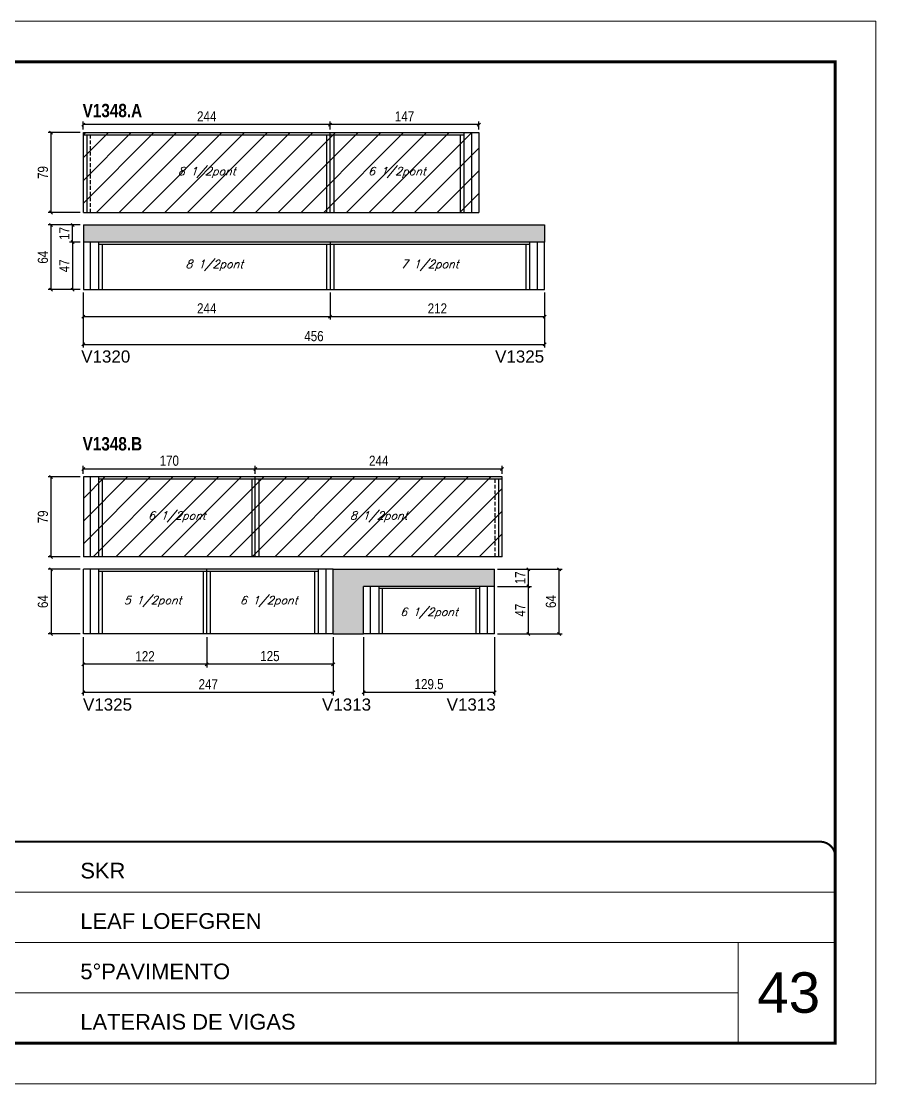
# Model space of a CAD drawing. Extents: x 3309 to 10384, y -2522 to 14608.
# Drawn here: x 7147 to 7991, y 2072 to 3122 of the extents above; entities that cross this region are included whole.
import ezdxf

# ---------------------------------------------------------------- set-up
doc = ezdxf.new("R2010")
doc.units = 0
for name, pattern in [('CONTINUO', [0]), ('DASHED', [0.75, 0.5, -0.25]), ('HIDDEN', [0.375, 0.25, -0.125])]:
    doc.linetypes.add(name, pattern=pattern)
for name, color, linetype in [('5', 5, 'Continuous'), ('COTA', 241, 'Continuous'), ('NOMENCLATURA', 7, 'Continuous'), ('Painéis', 200, 'Continuous'), ('SARR_2.2x7', 40, 'Continuous'), ('SARR_3.5x7', 81, 'Continuous'), ('texto', 7, 'Continuous')]:
    doc.layers.add(name, color=color, linetype=linetype)
for name, color, linetype, lineweight in [('CARIMBO', 255, 'Continuous', 9), ('Folhas', 255, 'Continuous', 9), ('Hachura', 251, 'Continuous', 9), ('SARRAFO DE PRESSAO', 251, 'DASHED', 9)]:
    doc.layers.add(name, color=color, linetype=linetype, lineweight=lineweight)
doc.styles.add('ARIAL', font='arial.ttf')
doc.styles.add('COTA TECNICA', font='techl___.ttf', dxfattribs={"height": 10})
doc.styles.add('Romans', font='romans.shx')
doc.styles.get("Standard").update_dxf_attribs({"font": 'arial.ttf'})
doc.styles.add('TECNICA', font='techb___.ttf', dxfattribs={"height": 10})
doc.dimstyles.new('PAINEL', dxfattribs={"dimtxt": 10, "dimasz": 3, "dimexe": 3, "dimexo": 3, "dimgap": 3, "dimtad": 1, "dimdec": 1, "dimzin": 12, "dimdsep": 46, "dimtxsty": 'COTA TECNICA', "dimblk1": 'OBLIQUE', "dimblk2": 'OBLIQUE', "dimsah": 1, "dimcen": 0.9, "dimclrd": 4, "dimclre": 4, "dimclrt": 240, "dimadec": 1, "dimazin": 3, "dimtfac": 1, "dimtdec": 1, "dimtmove": 0, "dimatfit": 3, "dimfxl": 1, "dimtolj": 1, "dimtzin": 12, "dimarcsym": 0})

# ---------------------------------------------------------------- blocks, each defined once
blk = doc.blocks.new('9999999999')
at = {"color": 30, "linetype": 'CONTINUO'}
for p, q in [((98564.6, 34379.6), (99584, 34379.6)), ((98564.6, 34329.8), (99488, 34329.8)), ((99584, 34329.8), (99488, 34329.8)), ((99488, 34329.8), (99488, 34230.2)), ((98564.6, 34280), (99488, 34280))]:
    blk.add_line(p, q, dxfattribs=at)
at = {"color": 30, "linetype": 'CONTINUO', "const_width": 2}
blk.add_lwpolyline([(99584, 34230.2), (99584, 34414.4, 0.414214), (99569, 34429.4), (98229, 34429.4, 0.414214), (98214, 34414.4), (98214, 34245.2, 0.414214), (98229, 34230.2), (99584, 34230.2)], format="xyb", dxfattribs=at)
at = {"layer": 'Folhas'}
blk.add_lwpolyline([(98139, 34190.2), (99624, 34190.2), (99624, 35240.2), (98139, 35240.2)], close=True, dxfattribs=at)
at = {"layer": 'Folhas', "color": 30, "const_width": 3}
blk.add_lwpolyline([(98214, 34230.2), (99584, 34230.2), (99584, 35200.2), (98214, 35200.2)], close=True, dxfattribs=at)
at = {"color": 7, "linetype": 'Continuous', "ltscale": 5, "style": 'ARIAL'}
for s, height, p in [('SKR', 15.48, (98837.7, 34393.1)), ('LEAF LOEFGREN', 15.483, (98837.7, 34343.3)), ('5°PAVIMENTO', 15.483, (98837.7, 34293.5)), ('LATERAIS DE VIGAS', 15.483, (98837.7, 34243.7))]:
    blk.add_text(s, height=height, dxfattribs=at).set_placement(p)
blk = doc.blocks.new('_Oblique')
at = {"color": 0, "linetype": 'ByBlock', "lineweight": -2}
blk.add_line((-0.5, -0.5), (0.5, 0.5), dxfattribs=at)
blk = doc.blocks.new('*D1371')
at = {"layer": 'COTA', "color": 4, "lineweight": -2, "transparency": 16777216}
for p, q in [((7208, 2853.9), (7208, 2799.8)), ((7664, 2853.9), (7664, 2799.8)), ((7208, 2802.8), (7664, 2802.8))]:
    blk.add_line(p, q, dxfattribs=at)
at = {"layer": 'Defpoints', "color": 0, "transparency": 16777216}
for p in [(7208, 2856.9), (7664, 2856.9), (7664, 2802.8)]:
    blk.add_point(p, dxfattribs=at)
at = {"layer": 'COTA', "color": 4, "lineweight": -2, "transparency": 16777216, "xscale": 3, "yscale": 3, "zscale": 3, "rotation": 180}
blk.add_blockref('_Oblique', (7208, 2802.8), dxfattribs=at)
at = {"layer": 'COTA', "color": 4, "lineweight": -2, "transparency": 16777216, "xscale": 3, "yscale": 3, "zscale": 3}
blk.add_blockref('_Oblique', (7664, 2802.8), dxfattribs=at)
at = {"layer": 'COTA', "color": 240, "transparency": 16777216, "insert": (7436, 2810.9), "char_height": 10, "attachment_point": 5, "style": 'COTA TECNICA'}
blk.add_mtext('\\A1;456', dxfattribs=at)
blk = doc.blocks.new('*D1372')
at = {"layer": 'COTA', "color": 4, "lineweight": -2, "transparency": 16777216}
for p, q in [((7208, 2853.9), (7208, 2827.3)), ((7452, 2853.9), (7452, 2827.3)), ((7208, 2830.3), (7452, 2830.3))]:
    blk.add_line(p, q, dxfattribs=at)
at = {"layer": 'Defpoints', "color": 0, "transparency": 16777216}
for p in [(7208, 2856.9), (7452, 2856.9), (7452, 2830.3)]:
    blk.add_point(p, dxfattribs=at)
at = {"layer": 'COTA', "color": 4, "lineweight": -2, "transparency": 16777216, "xscale": 3, "yscale": 3, "zscale": 3, "rotation": 180}
blk.add_blockref('_Oblique', (7208, 2830.3), dxfattribs=at)
at = {"layer": 'COTA', "color": 4, "lineweight": -2, "transparency": 16777216, "xscale": 3, "yscale": 3, "zscale": 3}
blk.add_blockref('_Oblique', (7452, 2830.3), dxfattribs=at)
at = {"layer": 'COTA', "color": 240, "transparency": 16777216, "insert": (7330, 2838.4), "char_height": 10, "attachment_point": 5, "style": 'COTA TECNICA'}
blk.add_mtext('\\A1;244', dxfattribs=at)
blk = doc.blocks.new('*D1373')
at = {"layer": 'COTA', "color": 4, "lineweight": -2, "transparency": 16777216}
for p, q in [((7452, 2853.9), (7452, 2827.3)), ((7664, 2853.9), (7664, 2827.3)), ((7452, 2830.3), (7664, 2830.3))]:
    blk.add_line(p, q, dxfattribs=at)
at = {"layer": 'Defpoints', "color": 0, "transparency": 16777216}
for p in [(7452, 2856.9), (7664, 2856.9), (7664, 2830.3)]:
    blk.add_point(p, dxfattribs=at)
at = {"layer": 'COTA', "color": 4, "lineweight": -2, "transparency": 16777216, "xscale": 3, "yscale": 3, "zscale": 3, "rotation": 180}
blk.add_blockref('_Oblique', (7452, 2830.3), dxfattribs=at)
at = {"layer": 'COTA', "color": 4, "lineweight": -2, "transparency": 16777216, "xscale": 3, "yscale": 3, "zscale": 3}
blk.add_blockref('_Oblique', (7664, 2830.3), dxfattribs=at)
at = {"layer": 'COTA', "color": 240, "transparency": 16777216, "insert": (7558, 2838.3), "char_height": 10, "attachment_point": 5, "style": 'COTA TECNICA'}
blk.add_mtext('\\A1;212', dxfattribs=at)
blk = doc.blocks.new('*D1374')
at = {"layer": 'COTA', "color": 4, "lineweight": -2, "transparency": 16777216}
for p, q in [((7205, 2920.9), (7194.4, 2920.9)), ((7197.4, 2903.9), (7197.4, 2920.9)), ((7205, 2903.9), (7194.4, 2903.9))]:
    blk.add_line(p, q, dxfattribs=at)
at = {"layer": 'Defpoints', "color": 0, "transparency": 16777216}
for p in [(7197.4, 2920.9), (7208, 2920.9), (7208, 2903.9)]:
    blk.add_point(p, dxfattribs=at)
at = {"layer": 'COTA', "color": 4, "lineweight": -2, "transparency": 16777216, "xscale": 3, "yscale": 3, "zscale": 3}
for p, rotation in [((7197.4, 2920.9), 90), ((7197.4, 2903.9), 270)]:
    blk.add_blockref('_Oblique', p, dxfattribs=dict(at, rotation=rotation))
at = {"layer": 'COTA', "color": 240, "transparency": 16777216, "insert": (7189.3, 2912.4), "char_height": 10, "attachment_point": 5, "rotation": 90, "style": 'COTA TECNICA'}
blk.add_mtext('\\A1;17', dxfattribs=at)
blk = doc.blocks.new('*D1375')
at = {"layer": 'COTA', "color": 4, "lineweight": -2, "transparency": 16777216}
for p, q in [((7205, 2903.9), (7194.4, 2903.9)), ((7197.4, 2903.9), (7197.4, 2856.9)), ((7205, 2856.9), (7194.4, 2856.9))]:
    blk.add_line(p, q, dxfattribs=at)
at = {"layer": 'Defpoints', "color": 0, "transparency": 16777216}
for p in [(7208, 2903.9), (7197.4, 2856.9), (7208, 2856.9)]:
    blk.add_point(p, dxfattribs=at)
at = {"layer": 'COTA', "color": 4, "lineweight": -2, "transparency": 16777216, "xscale": 3, "yscale": 3, "zscale": 3}
for p, rotation in [((7197.4, 2903.9), 90), ((7197.4, 2856.9), 270)]:
    blk.add_blockref('_Oblique', p, dxfattribs=dict(at, rotation=rotation))
at = {"layer": 'COTA', "color": 240, "transparency": 16777216, "insert": (7189.3, 2880.4), "char_height": 10, "attachment_point": 5, "rotation": 90, "style": 'COTA TECNICA'}
blk.add_mtext('\\A1;47', dxfattribs=at)
blk = doc.blocks.new('*D1376')
at = {"layer": 'COTA', "color": 4, "lineweight": -2, "transparency": 16777216}
for p, q in [((7205, 2920.9), (7173.2, 2920.9)), ((7176.2, 2856.9), (7176.2, 2920.9)), ((7205, 2856.9), (7173.2, 2856.9))]:
    blk.add_line(p, q, dxfattribs=at)
at = {"layer": 'Defpoints', "color": 0, "transparency": 16777216}
for p in [(7176.2, 2920.9), (7208, 2920.9), (7208, 2856.9)]:
    blk.add_point(p, dxfattribs=at)
at = {"layer": 'COTA', "color": 4, "lineweight": -2, "transparency": 16777216, "xscale": 3, "yscale": 3, "zscale": 3}
for p, rotation in [((7176.2, 2920.9), 90), ((7176.2, 2856.9), 270)]:
    blk.add_blockref('_Oblique', p, dxfattribs=dict(at, rotation=rotation))
at = {"layer": 'COTA', "color": 240, "transparency": 16777216, "insert": (7168.1, 2888.9), "char_height": 10, "attachment_point": 5, "rotation": 90, "style": 'COTA TECNICA'}
blk.add_mtext('\\A1;64', dxfattribs=at)
blk = doc.blocks.new('*D1377')
at = {"layer": 'COTA', "color": 4, "lineweight": -2, "transparency": 16777216}
for p, q in [((7452, 3015.1), (7452, 3023)), ((7599, 3020), (7452, 3020)), ((7599, 3015.1), (7599, 3023))]:
    blk.add_line(p, q, dxfattribs=at)
at = {"layer": 'Defpoints', "color": 0, "transparency": 16777216}
for p in [(7452, 3020), (7452, 3012.1, 0), (7599, 3012.1, 0)]:
    blk.add_point(p, dxfattribs=at)
at = {"layer": 'COTA', "color": 4, "lineweight": -2, "transparency": 16777216, "xscale": 3, "yscale": 3, "zscale": 3, "rotation": 180}
blk.add_blockref('_Oblique', (7452, 3020), dxfattribs=at)
at = {"layer": 'COTA', "color": 4, "lineweight": -2, "transparency": 16777216, "xscale": 3, "yscale": 3, "zscale": 3}
blk.add_blockref('_Oblique', (7599, 3020), dxfattribs=at)
at = {"layer": 'COTA', "color": 240, "transparency": 16777216, "insert": (7525.5, 3028.1), "char_height": 10, "attachment_point": 5, "style": 'COTA TECNICA'}
blk.add_mtext('\\A1;147', dxfattribs=at)
blk = doc.blocks.new('*D1378')
at = {"layer": 'COTA', "color": 4, "lineweight": -2, "transparency": 16777216}
for p, q in [((7208, 3015.1), (7208, 3023)), ((7452, 3020), (7208, 3020)), ((7452, 3015.1), (7452, 3023))]:
    blk.add_line(p, q, dxfattribs=at)
at = {"layer": 'Defpoints', "color": 0, "transparency": 16777216}
for p in [(7208, 3020), (7208, 3012.1, 0), (7452, 3012.1, 0)]:
    blk.add_point(p, dxfattribs=at)
at = {"layer": 'COTA', "color": 4, "lineweight": -2, "transparency": 16777216, "xscale": 3, "yscale": 3, "zscale": 3, "rotation": 180}
blk.add_blockref('_Oblique', (7208, 3020), dxfattribs=at)
at = {"layer": 'COTA', "color": 4, "lineweight": -2, "transparency": 16777216, "xscale": 3, "yscale": 3, "zscale": 3}
blk.add_blockref('_Oblique', (7452, 3020), dxfattribs=at)
at = {"layer": 'COTA', "color": 240, "transparency": 16777216, "insert": (7330, 3028.1), "char_height": 10, "attachment_point": 5, "style": 'COTA TECNICA'}
blk.add_mtext('\\A1;244', dxfattribs=at)
blk = doc.blocks.new('*D1379')
at = {"layer": 'COTA', "color": 4, "lineweight": -2, "transparency": 16777216}
for p, q in [((7205, 3012.1), (7173.2, 3012.1)), ((7176.2, 2933.1), (7176.2, 3012.1)), ((7205, 2933.1), (7173.2, 2933.1))]:
    blk.add_line(p, q, dxfattribs=at)
at = {"layer": 'Defpoints', "color": 0, "transparency": 16777216}
for p in [(7176.2, 3012.1), (7208, 3012.1, 0), (7208, 2933.1, 0)]:
    blk.add_point(p, dxfattribs=at)
at = {"layer": 'COTA', "color": 4, "lineweight": -2, "transparency": 16777216, "xscale": 3, "yscale": 3, "zscale": 3}
for p, rotation in [((7176.2, 3012.1), 90), ((7176.2, 2933.1), 270)]:
    blk.add_blockref('_Oblique', p, dxfattribs=dict(at, rotation=rotation))
at = {"layer": 'COTA', "color": 240, "transparency": 16777216, "insert": (7168.1, 2972.6), "char_height": 10, "attachment_point": 5, "rotation": 90, "style": 'COTA TECNICA'}
blk.add_mtext('\\A1;79', dxfattribs=at)
blk = doc.blocks.new('*D1380')
at = {"layer": 'COTA', "color": 4, "linetype": 'ByBlock', "lineweight": -2, "transparency": 16777216}
for p, q in [((7330, 2513.6), (7330, 2483.6)), ((7455, 2513.6), (7455, 2483.6)), ((7455, 2486.6), (7330, 2486.6))]:
    blk.add_line(p, q, dxfattribs=at)
at = {"layer": 'Defpoints', "color": 0, "linetype": 'ByBlock', "transparency": 16777216}
for p in [(7330, 2516.6), (7455, 2516.6), (7330, 2486.6)]:
    blk.add_point(p, dxfattribs=at)
at = {"layer": 'COTA', "color": 4, "linetype": 'ByBlock', "lineweight": -2, "transparency": 16777216, "xscale": 3, "yscale": 3, "zscale": 3, "rotation": 180}
blk.add_blockref('_Oblique', (7330, 2486.6), dxfattribs=at)
at = {"layer": 'COTA', "color": 4, "linetype": 'ByBlock', "lineweight": -2, "transparency": 16777216, "xscale": 3, "yscale": 3, "zscale": 3}
blk.add_blockref('_Oblique', (7455, 2486.6), dxfattribs=at)
at = {"layer": 'COTA', "color": 240, "linetype": 'ByBlock', "transparency": 16777216, "insert": (7392.5, 2494.7), "char_height": 10, "attachment_point": 5, "style": 'COTA TECNICA'}
blk.add_mtext('\\A1;125', dxfattribs=at)
blk = doc.blocks.new('*D1381')
at = {"layer": 'COTA', "color": 4, "linetype": 'ByBlock', "lineweight": -2, "transparency": 16777216}
for p, q in [((7208, 2513.6), (7208, 2483.6)), ((7330, 2513.6), (7330, 2483.6)), ((7330, 2486.6), (7208, 2486.6))]:
    blk.add_line(p, q, dxfattribs=at)
at = {"layer": 'Defpoints', "color": 0, "linetype": 'ByBlock', "transparency": 16777216}
for p in [(7208, 2516.6), (7330, 2516.6), (7208, 2486.6)]:
    blk.add_point(p, dxfattribs=at)
at = {"layer": 'COTA', "color": 4, "linetype": 'ByBlock', "lineweight": -2, "transparency": 16777216, "xscale": 3, "yscale": 3, "zscale": 3, "rotation": 180}
blk.add_blockref('_Oblique', (7208, 2486.6), dxfattribs=at)
at = {"layer": 'COTA', "color": 4, "linetype": 'ByBlock', "lineweight": -2, "transparency": 16777216, "xscale": 3, "yscale": 3, "zscale": 3}
blk.add_blockref('_Oblique', (7330, 2486.6), dxfattribs=at)
at = {"layer": 'COTA', "color": 240, "linetype": 'ByBlock', "transparency": 16777216, "insert": (7269, 2494.6), "char_height": 10, "attachment_point": 5, "style": 'COTA TECNICA'}
blk.add_mtext('\\A1;122', dxfattribs=at)
blk = doc.blocks.new('*D1382')
at = {"layer": 'COTA', "color": 4, "linetype": 'ByBlock', "lineweight": -2, "transparency": 16777216}
for p, q in [((7208, 2513.6), (7208, 2455.9)), ((7455, 2513.6), (7455, 2455.9)), ((7455, 2458.9), (7208, 2458.9))]:
    blk.add_line(p, q, dxfattribs=at)
at = {"layer": 'Defpoints', "color": 0, "linetype": 'ByBlock', "transparency": 16777216}
for p in [(7208, 2516.6), (7455, 2516.6), (7208, 2458.9)]:
    blk.add_point(p, dxfattribs=at)
at = {"layer": 'COTA', "color": 4, "linetype": 'ByBlock', "lineweight": -2, "transparency": 16777216, "xscale": 3, "yscale": 3, "zscale": 3, "rotation": 180}
blk.add_blockref('_Oblique', (7208, 2458.9), dxfattribs=at)
at = {"layer": 'COTA', "color": 4, "linetype": 'ByBlock', "lineweight": -2, "transparency": 16777216, "xscale": 3, "yscale": 3, "zscale": 3}
blk.add_blockref('_Oblique', (7455, 2458.9), dxfattribs=at)
at = {"layer": 'COTA', "color": 240, "linetype": 'ByBlock', "transparency": 16777216, "insert": (7331.5, 2466.9), "char_height": 10, "attachment_point": 5, "style": 'COTA TECNICA'}
blk.add_mtext('\\A1;247', dxfattribs=at)
blk = doc.blocks.new('*D1387')
at = {"layer": 'COTA', "color": 4, "linetype": 'ByBlock', "lineweight": -2, "transparency": 16777216}
for p, q in [((7485, 2513.6), (7485, 2455.9)), ((7614.5, 2513.6), (7614.5, 2455.9)), ((7614.5, 2458.9), (7485, 2458.9))]:
    blk.add_line(p, q, dxfattribs=at)
at = {"layer": 'Defpoints', "color": 0, "linetype": 'ByBlock', "transparency": 16777216}
for p in [(7485, 2516.6), (7614.5, 2516.6), (7485, 2458.9)]:
    blk.add_point(p, dxfattribs=at)
at = {"layer": 'COTA', "color": 4, "linetype": 'ByBlock', "lineweight": -2, "transparency": 16777216, "xscale": 3, "yscale": 3, "zscale": 3, "rotation": 180}
blk.add_blockref('_Oblique', (7485, 2458.9), dxfattribs=at)
at = {"layer": 'COTA', "color": 4, "linetype": 'ByBlock', "lineweight": -2, "transparency": 16777216, "xscale": 3, "yscale": 3, "zscale": 3}
blk.add_blockref('_Oblique', (7614.5, 2458.9), dxfattribs=at)
at = {"layer": 'COTA', "color": 240, "linetype": 'ByBlock', "transparency": 16777216, "insert": (7549.8, 2467), "char_height": 10, "attachment_point": 5, "style": 'COTA TECNICA'}
blk.add_mtext('\\A1;129.5', dxfattribs=at)
blk = doc.blocks.new('*D1384')
at = {"layer": 'COTA', "color": 4, "lineweight": -2, "transparency": 16777216}
for p, q in [((7617.5, 2563.6), (7651, 2563.6)), ((7648, 2516.6), (7648, 2563.6)), ((7617.5, 2516.6), (7651, 2516.6))]:
    blk.add_line(p, q, dxfattribs=at)
at = {"layer": 'Defpoints', "color": 0, "transparency": 16777216}
for p in [(7614.5, 2563.6), (7648, 2563.6), (7614.5, 2516.6)]:
    blk.add_point(p, dxfattribs=at)
at = {"layer": 'COTA', "color": 4, "lineweight": -2, "transparency": 16777216, "xscale": 3, "yscale": 3, "zscale": 3}
for p, rotation in [((7648, 2563.6), 90), ((7648, 2516.6), 270)]:
    blk.add_blockref('_Oblique', p, dxfattribs=dict(at, rotation=rotation))
at = {"layer": 'COTA', "color": 240, "transparency": 16777216, "insert": (7639.9, 2540.1), "char_height": 10, "attachment_point": 5, "rotation": 90, "style": 'COTA TECNICA'}
blk.add_mtext('\\A1;47', dxfattribs=at)
blk = doc.blocks.new('*D1385')
at = {"layer": 'COTA', "color": 4, "lineweight": -2, "transparency": 16777216}
for p, q in [((7617.5, 2580.6), (7651, 2580.6)), ((7648, 2563.6), (7648, 2580.6)), ((7617.5, 2563.6), (7651, 2563.6))]:
    blk.add_line(p, q, dxfattribs=at)
at = {"layer": 'Defpoints', "color": 0, "transparency": 16777216}
for p in [(7614.5, 2580.6), (7648, 2580.6), (7614.5, 2563.6)]:
    blk.add_point(p, dxfattribs=at)
at = {"layer": 'COTA', "color": 4, "lineweight": -2, "transparency": 16777216, "xscale": 3, "yscale": 3, "zscale": 3}
for p, rotation in [((7648, 2580.6), 90), ((7648, 2563.6), 270)]:
    blk.add_blockref('_Oblique', p, dxfattribs=dict(at, rotation=rotation))
at = {"layer": 'COTA', "color": 240, "transparency": 16777216, "insert": (7639.9, 2572.1), "char_height": 10, "attachment_point": 5, "rotation": 90, "style": 'COTA TECNICA'}
blk.add_mtext('\\A1;17', dxfattribs=at)
blk = doc.blocks.new('*D1386')
at = {"layer": 'COTA', "color": 4, "lineweight": -2, "transparency": 16777216}
for p, q in [((7617.5, 2580.6), (7681.4, 2580.6)), ((7678.4, 2516.6), (7678.4, 2580.6)), ((7617.5, 2516.6), (7681.4, 2516.6))]:
    blk.add_line(p, q, dxfattribs=at)
at = {"layer": 'Defpoints', "color": 0, "transparency": 16777216}
for p in [(7614.5, 2580.6), (7678.4, 2580.6), (7614.5, 2516.6)]:
    blk.add_point(p, dxfattribs=at)
at = {"layer": 'COTA', "color": 4, "lineweight": -2, "transparency": 16777216, "xscale": 3, "yscale": 3, "zscale": 3}
for p, rotation in [((7678.4, 2580.6), 90), ((7678.4, 2516.6), 270)]:
    blk.add_blockref('_Oblique', p, dxfattribs=dict(at, rotation=rotation))
at = {"layer": 'COTA', "color": 240, "transparency": 16777216, "insert": (7670.3, 2548.6), "char_height": 10, "attachment_point": 5, "rotation": 90, "style": 'COTA TECNICA'}
blk.add_mtext('\\A1;64', dxfattribs=at)
blk = doc.blocks.new('*D1383')
at = {"layer": 'COTA', "color": 4, "lineweight": -2, "transparency": 16777216}
for p, q in [((7205, 2580.6), (7173.2, 2580.6)), ((7176.2, 2580.6), (7176.2, 2516.6)), ((7205, 2516.6), (7173.2, 2516.6))]:
    blk.add_line(p, q, dxfattribs=at)
at = {"layer": 'Defpoints', "color": 0, "transparency": 16777216}
for p in [(7208, 2580.6), (7176.2, 2516.6), (7208, 2516.6)]:
    blk.add_point(p, dxfattribs=at)
at = {"layer": 'COTA', "color": 4, "lineweight": -2, "transparency": 16777216, "xscale": 3, "yscale": 3, "zscale": 3}
for p, rotation in [((7176.2, 2580.6), 90), ((7176.2, 2516.6), 270)]:
    blk.add_blockref('_Oblique', p, dxfattribs=dict(at, rotation=rotation))
at = {"layer": 'COTA', "color": 240, "transparency": 16777216, "insert": (7168.1, 2548.6), "char_height": 10, "attachment_point": 5, "rotation": 90, "style": 'COTA TECNICA'}
blk.add_mtext('\\A1;64', dxfattribs=at)
blk = doc.blocks.new('*D1388')
at = {"layer": 'COTA', "color": 4, "lineweight": -2, "transparency": 16777216}
for p, q in [((7208, 2674.8), (7208, 2682.7)), ((7208, 2679.7), (7378, 2679.7)), ((7378, 2674.8), (7378, 2682.7))]:
    blk.add_line(p, q, dxfattribs=at)
at = {"layer": 'Defpoints', "color": 0, "transparency": 16777216}
for p in [(7378, 2679.7), (7208, 2671.8, 0), (7378, 2671.8, 0)]:
    blk.add_point(p, dxfattribs=at)
at = {"layer": 'COTA', "color": 4, "lineweight": -2, "transparency": 16777216, "xscale": 3, "yscale": 3, "zscale": 3, "rotation": 180}
blk.add_blockref('_Oblique', (7208, 2679.7), dxfattribs=at)
at = {"layer": 'COTA', "color": 4, "lineweight": -2, "transparency": 16777216, "xscale": 3, "yscale": 3, "zscale": 3}
blk.add_blockref('_Oblique', (7378, 2679.7), dxfattribs=at)
at = {"layer": 'COTA', "color": 240, "transparency": 16777216, "insert": (7293, 2687.8), "char_height": 10, "attachment_point": 5, "style": 'COTA TECNICA'}
blk.add_mtext('\\A1;170', dxfattribs=at)
blk = doc.blocks.new('*D1389')
at = {"layer": 'COTA', "color": 4, "lineweight": -2, "transparency": 16777216}
for p, q in [((7378, 2674.8), (7378, 2682.7)), ((7378, 2679.7), (7622, 2679.7)), ((7622, 2674.8), (7622, 2682.7))]:
    blk.add_line(p, q, dxfattribs=at)
at = {"layer": 'Defpoints', "color": 0, "transparency": 16777216}
for p in [(7622, 2679.7), (7378, 2671.8, 0), (7622, 2671.8, 0)]:
    blk.add_point(p, dxfattribs=at)
at = {"layer": 'COTA', "color": 4, "lineweight": -2, "transparency": 16777216, "xscale": 3, "yscale": 3, "zscale": 3, "rotation": 180}
blk.add_blockref('_Oblique', (7378, 2679.7), dxfattribs=at)
at = {"layer": 'COTA', "color": 4, "lineweight": -2, "transparency": 16777216, "xscale": 3, "yscale": 3, "zscale": 3}
blk.add_blockref('_Oblique', (7622, 2679.7), dxfattribs=at)
at = {"layer": 'COTA', "color": 240, "transparency": 16777216, "insert": (7500, 2687.8), "char_height": 10, "attachment_point": 5, "style": 'COTA TECNICA'}
blk.add_mtext('\\A1;244', dxfattribs=at)
blk = doc.blocks.new('*D1390')
at = {"layer": 'COTA', "color": 4, "lineweight": -2, "transparency": 16777216}
for p, q in [((7205, 2671.8), (7173.2, 2671.8)), ((7176.2, 2592.8), (7176.2, 2671.8)), ((7205, 2592.8), (7173.2, 2592.8))]:
    blk.add_line(p, q, dxfattribs=at)
at = {"layer": 'Defpoints', "color": 0, "transparency": 16777216}
for p in [(7176.2, 2671.8), (7208, 2671.8), (7208, 2592.8)]:
    blk.add_point(p, dxfattribs=at)
at = {"layer": 'COTA', "color": 4, "lineweight": -2, "transparency": 16777216, "xscale": 3, "yscale": 3, "zscale": 3}
for p, rotation in [((7176.2, 2671.8), 90), ((7176.2, 2592.8), 270)]:
    blk.add_blockref('_Oblique', p, dxfattribs=dict(at, rotation=rotation))
at = {"layer": 'COTA', "color": 240, "transparency": 16777216, "insert": (7168.1, 2632.3), "char_height": 10, "attachment_point": 5, "rotation": 90, "style": 'COTA TECNICA'}
blk.add_mtext('\\A1;79', dxfattribs=at)

msp = doc.modelspace()

# ---------------------------------------------------------------- hatches: boundary and pattern name
at = {"layer": 'COTA'}
h = msp.add_hatch(dxfattribs=at)
h.set_pattern_fill('AR-CONC', color=256, scale=0.03)
h.set_pattern_definition([(50, (3388.919, -2230.4367), (5.46554, -0.4781726), [0.5715, -6.2865]), (355, (3388.919, -2230.4367), (-1.0573026, 5.7317054), [0.4572, -5.0292175]), (100.451445, (3389.3745, -2230.4765), (4.4082374, 5.2535326), [0.4857003, -5.3427073]), (46.1842, (3388.919, -2228.913), (8.132371, -1.26127), [0.85725, -9.42975]), (96.63556, (3389.597, -2229.018), (7.122124, 7.422784), [0.728551, -8.014068]), (351.18415, (3388.919, -2228.913), (7.122124, 7.422784), [0.685799, -7.543792]), (21, (3389.681, -2229.2937), (4.5484317, -3.067956), [0.5715, -6.2865]), (326, (3389.681, -2229.2937), (1.854061, 5.525639), [0.4572, -5.0292]), (71.451445, (3390.06, -2229.5493), (6.4024926, 2.457683), [0.4857003, -5.342698]), (37.5, (3388.919, -2230.4367), (0.0926581, 2.53665117), [0, -4.96824, 0, -5.1054, 0, -5.04825]), (7.5, (3388.919, -2230.4367), (2.0045899, 3.0054172), [0, -2.91084, 0, -4.85394, 0, -1.92405]), (327.5, (3387.2197, -2230.4367), (4.06771786, -0.1718623), [0, -1.905, 0, -5.9436, 0, -7.8867]), (317.5, (3386.4577, -2230.4367), (4.4438754, 0.7627947), [0, -2.4765, 0, -3.94716, 0, -5.6007])])
h.paths.add_polyline_path([(7208.04, 2920.87), (7208.04, 2903.87), (7664.04, 2903.87), (7664.04, 2920.87)])
h = msp.add_hatch(dxfattribs=at)
h.set_pattern_fill('AR-CONC', color=256, scale=0.03)
h.set_pattern_definition([(50, (1599.5, -90.364), (5.46554, -0.4781726), [0.5715, -6.2865]), (355, (1599.5, -90.364), (-1.0573026, 5.7317054), [0.4572, -5.0292175]), (100.451445, (1599.9555, -90.404), (4.4082374, 5.2535326), [0.4857003, -5.3427073]), (46.1842, (1599.5, -88.84), (8.132371, -1.26127), [0.85725, -9.42975]), (96.63556, (1600.178, -88.945), (7.122124, 7.422784), [0.728551, -8.014068]), (351.18415, (1599.5, -88.84), (7.122124, 7.422784), [0.685799, -7.543792]), (21, (1600.262, -89.221), (4.5484317, -3.067956), [0.5715, -6.2865]), (326, (1600.262, -89.221), (1.854061, 5.525639), [0.4572, -5.0292]), (71.451445, (1600.641, -89.4767), (6.4024926, 2.457683), [0.4857003, -5.342698]), (37.5, (1599.5, -90.364), (0.0926581, 2.53665117), [0, -4.96824, 0, -5.1054, 0, -5.04825]), (7.5, (1599.5, -90.364), (2.0045899, 3.0054172), [0, -2.91084, 0, -4.85394, 0, -1.92405]), (327.5, (1597.8007, -90.364), (4.06771786, -0.1718623), [0, -1.905, 0, -5.9436, 0, -7.8867]), (317.5, (1597.0387, -90.364), (4.4438754, 0.7627947), [0, -2.4765, 0, -3.94716, 0, -5.6007])])
h.paths.add_polyline_path([(7455.04, 2516.59), (7485.04, 2516.59), (7485.04, 2563.59), (7614.54, 2563.59), (7614.54, 2580.59), (7455.04, 2580.59)])
at = {"layer": 'Hachura', "linetype": 'ByBlock'}
h = msp.add_hatch(dxfattribs=at)
h.set_pattern_fill('ANSI31', color=256, scale=5)
h.paths.add_polyline_path([(7452.04, 3012.07), (7208.04, 3012.07), (7208.04, 2933.07), (7452.04, 2933.07)])
h.paths.add_polyline_path([(7599.04, 3012.07), (7452.04, 3012.07), (7452.04, 2933.07), (7599.04, 2933.07)])
h.paths.add_polyline_path([(7622.04, 2671.79), (7378.04, 2671.79), (7378.04, 2592.79), (7622.04, 2592.79)])
h.paths.add_polyline_path([(7378.04, 2671.79), (7208.04, 2671.79), (7208.04, 2592.79), (7378.04, 2592.79)])

# ---------------------------------------------------------------- linework, layer by layer
at = {"layer": 'COTA'}
for p, q in [((7208.04, 2920.87), (7208.04, 2903.87)), ((7208.04, 2920.87), (7664.04, 2920.87)), ((7664.04, 2920.87), (7664.04, 2903.87)), ((7455.04, 2580.59), (7614.54, 2580.59)), ((7614.54, 2563.59), (7614.54, 2580.59)), ((7455.04, 2516.59), (7485.04, 2516.59))]:
    msp.add_line(p, q, dxfattribs=at)
at = {"layer": 'Painéis', "linetype": 'ByBlock'}
for p, q in [((7208.04, 3012.07), (7599.04, 3012.07)), ((7208.04, 2933.07), (7208.04, 3012.07)), ((7452.04, 2933.07), (7452.04, 3012.07)), ((7599.04, 3012.07), (7599.04, 2933.07)), ((7208.04, 2933.07), (7599.04, 2933.07)), ((7664.04, 2903.87), (7208.04, 2903.87)), ((7208.04, 2903.87), (7208.04, 2856.87)), ((7452.04, 2903.87), (7452.04, 2856.87)), ((7664.04, 2856.87), (7664.04, 2903.87)), ((7208.04, 2856.87), (7664.04, 2856.87)), ((7208.04, 2671.79), (7208.04, 2592.79)), ((7622.04, 2671.79), (7208.04, 2671.79)), ((7378.04, 2592.79), (7378.04, 2671.79)), ((7622.04, 2592.79), (7622.04, 2671.79)), ((7622.04, 2592.79), (7208.04, 2592.79)), ((7455.04, 2580.59), (7208.04, 2580.59)), ((7208.04, 2516.59), (7208.04, 2580.59)), ((7330.04, 2516.59), (7330.04, 2580.59)), ((7455.04, 2516.59), (7455.04, 2580.59)), ((7614.54, 2563.59), (7485.04, 2563.59)), ((7485.04, 2516.59), (7485.04, 2563.59)), ((7614.54, 2516.59), (7614.54, 2563.59)), ((7455.04, 2516.59), (7208.04, 2516.59)), ((7614.54, 2516.59), (7485.04, 2516.59))]:
    msp.add_line(p, q, dxfattribs=at)
at = {"layer": 'SARR_2.2x7', "linetype": 'Continuous'}
for p, q in [((7208.04, 3009.87), (7452.04, 3009.87)), ((7452.04, 3009.87), (7584.04, 3009.87)), ((7592.04, 2933.07), (7592.04, 3012.07)), ((7215.04, 2856.87), (7215.04, 2903.87)), ((7223.04, 2901.67), (7452.04, 2901.67)), ((7452.04, 2901.67), (7649.04, 2901.67)), ((7657.04, 2856.87), (7657.04, 2903.87)), ((7215.04, 2592.79), (7215.04, 2671.79)), ((7378.04, 2669.59), (7223.04, 2669.59)), ((7622.04, 2669.59), (7378.04, 2669.59)), ((7215.04, 2516.59), (7215.04, 2580.59)), ((7330.04, 2578.39), (7223.04, 2578.39)), ((7440.04, 2578.39), (7330.04, 2578.39)), ((7448.04, 2516.59), (7448.04, 2580.59)), ((7492.04, 2516.59), (7492.04, 2563.59)), ((7607.54, 2516.59), (7607.54, 2563.59)), ((7599.54, 2561.39), (7500.04, 2561.39))]:
    msp.add_line(p, q, dxfattribs=at)
at = {"layer": 'SARR_2.2x7', "linetype": 'HIDDEN', "ltscale": 15}
for p, q in [((7215.04, 2933.07), (7215.04, 3012.07)), ((7615.04, 2592.79), (7615.04, 2671.79))]:
    msp.add_line(p, q, dxfattribs=at)
at = {"layer": 'SARR_3.5x7'}
for p, q in [((7211.54, 3009.87), (7211.54, 2933.07)), ((7448.54, 3009.87), (7448.54, 2933.07)), ((7455.54, 3009.87), (7455.54, 2933.07)), ((7580.54, 3009.87), (7580.54, 2933.07)), ((7584.04, 3012.07), (7584.04, 2933.07)), ((7223.04, 2903.87), (7223.04, 2856.87)), ((7226.54, 2901.67), (7226.54, 2856.87)), ((7448.54, 2901.67), (7448.54, 2856.87)), ((7455.54, 2901.67), (7455.54, 2856.87)), ((7645.54, 2901.67), (7645.54, 2856.87)), ((7649.04, 2903.87), (7649.04, 2856.87)), ((7223.04, 2671.79), (7223.04, 2592.79)), ((7226.54, 2669.59), (7226.54, 2592.79)), ((7374.54, 2669.59), (7374.54, 2592.79)), ((7381.54, 2669.59), (7381.54, 2592.79)), ((7618.54, 2669.59), (7618.54, 2592.79)), ((7223.04, 2580.59), (7223.04, 2516.59)), ((7226.54, 2578.39), (7226.54, 2516.59)), ((7326.54, 2578.39), (7326.54, 2516.59)), ((7333.54, 2578.39), (7333.54, 2516.59)), ((7436.54, 2578.39), (7436.54, 2516.59)), ((7440.04, 2580.59), (7440.04, 2516.59)), ((7500.04, 2563.59), (7500.04, 2516.59)), ((7599.54, 2563.59), (7599.54, 2516.59)), ((7503.54, 2561.39), (7503.54, 2516.59)), ((7596.04, 2561.39), (7596.04, 2516.59))]:
    msp.add_line(p, q, dxfattribs=at)

# ---------------------------------------------------------------- block references
at = {"layer": 'SARRAFO DE PRESSAO', "color": 6, "linetype": 'ByBlock'}
msp.add_blockref('9999999999', (-91632.61, -32118.1), dxfattribs=at)

# ---------------------------------------------------------------- texts
at = {"layer": '5', "linetype": 'Continuous'}
for s, p in [('V1320', (7205.95, 2784.8)), ('V1325', (7615.08, 2784.8)), ('V1325', (7207.7, 2440.86)), ('V1313', (7444.01, 2440.86)), ('V1313', (7567.18, 2440.86))]:
    msp.add_text(s, height=12, rotation=359.99996, dxfattribs=at).set_placement(p)
at = {"layer": 'CARIMBO', "style": 'ARIAL'}
msp.add_text('43', height=40, dxfattribs=at).set_placement((7874.23, 2142.25))
at = {"layer": 'NOMENCLATURA', "style": 'TECNICA'}
for s, p in [('V1348.A', (7207.32, 3027.29, 0)), ('V1348.B', (7207.32, 2697.94, 0))]:
    msp.add_text(s, height=13.2, dxfattribs=at).set_placement(p)
at = {"layer": 'texto', "color": 2, "char_height": 8, "attachment_point": 5, "style": 'Romans'}
for s, insert in [('{\\Q19;\\C256;8 1/2pont}', (7330.04, 2972.57)), ('{\\Q19;\\C256;6 1/2pont}', (7518.04, 2972.57)), ('{\\Q19;\\C256;8 1/2pont}', (7337.54, 2880.87)), ('{\\Q19;\\C256;7 1/2pont}', (7550.54, 2880.87)), ('{\\Q19;\\C256;6 1/2pont}', (7300.54, 2632.29)), ('{\\Q19;\\C256;8 1/2pont}', (7500.04, 2632.29)), ('{\\Q19;\\C256;5 1/2pont}', (7276.54, 2548.59)), ('{\\Q19;\\C256;6 1/2pont}', (7391.29, 2548.59)), ('{\\Q19;\\C256;6 1/2pont}', (7549.79, 2537.07))]:
    msp.add_mtext(s, dxfattribs=dict(at, insert=insert))

# ---------------------------------------------------------------- dimensions: what is measured, and where the dimension line sits
at = {"layer": 'COTA'}
for base, p1, p2, angle, picture, middle in [((7208.04, 3019.99, 0), (7452.04, 3012.07), (7208.04, 3012.07), 180, '*D1378', (7330.04, 3028.06, 0)), ((7452.04, 3019.99, 0), (7599.04, 3012.07), (7452.04, 3012.07), 180, '*D1377', (7525.54, 3028.06, 0)), ((7176.16, 3012.07, 0), (7208.04, 2933.07), (7208.04, 3012.07), 90, '*D1379', (7168.06, 2972.57, 0)), ((7176.16, 2920.87), (7208.04, 2856.87), (7208.04, 2920.87), 90, '*D1376', (7168.06, 2888.87)), ((7197.37, 2920.87), (7208.04, 2903.87), (7208.04, 2920.87), 90, '*D1374', (7189.29, 2912.37)), ((7197.37, 2856.87), (7208.04, 2903.87), (7208.04, 2856.87), 90, '*D1375', (7189.29, 2880.37)), ((7664.04, 2802.81), (7208.04, 2856.87), (7664.04, 2856.87), 180, '*D1371', (7436.04, 2810.92)), ((7176.16, 2671.79), (7208.04, 2592.79), (7208.04, 2671.79), 90, '*D1390', (7168.06, 2632.29)), ((7176.16, 2516.59), (7208.04, 2580.59), (7208.04, 2516.59), 90, '*D1383', (7168.06, 2548.59)), ((7648.02, 2580.59), (7614.54, 2563.59), (7614.54, 2580.59), 90, '*D1385', (7639.95, 2572.09)), ((7678.39, 2580.59), (7614.54, 2516.59), (7614.54, 2580.59), 90, '*D1386', (7670.29, 2548.59)), ((7648.02, 2563.59), (7614.54, 2516.59), (7614.54, 2563.59), 90, '*D1384', (7639.95, 2540.09))]:
    dim = msp.add_linear_dim(base=base, p1=p1, p2=p2, angle=angle, dimstyle='PAINEL', dxfattribs=at)
    dim.commit()
    dim.dimension.update_dxf_attribs({"geometry": picture, "text_midpoint": middle})
for base, p1, p2, picture, middle in [((7452.04, 2830.29), (7208.04, 2856.87), (7452.04, 2856.87), '*D1372', (7330.04, 2838.36)), ((7378.04, 2679.71, 0), (7208.04, 2671.79), (7378.04, 2671.79), '*D1388', (7293.04, 2687.82, 0)), ((7622.04, 2679.71, 0), (7378.04, 2671.79), (7622.04, 2671.79), '*D1389', (7500.04, 2687.79, 0))]:
    dim = msp.add_linear_dim(base=base, p1=p1, p2=p2, dimstyle='PAINEL', dxfattribs=at)
    dim.commit()
    dim.dimension.update_dxf_attribs({"geometry": picture, "text_midpoint": middle})
dim = msp.add_linear_dim(base=(7664.04, 2830.29), p1=(7452.04, 2856.87), p2=(7664.04, 2856.87), dimstyle='PAINEL', override={"dimtmove": 1}, dxfattribs=at)
dim.commit()
dim.dimension.update_dxf_attribs({"geometry": '*D1373', "text_midpoint": (7558.04, 2838.35)})
at = {"layer": 'COTA', "linetype": 'ByBlock'}
dim = msp.add_linear_dim(base=(7208.04, 2486.58), p1=(7330.04, 2516.59), p2=(7208.04, 2516.59), angle=180, dimstyle='PAINEL', override={"dimtmove": 1}, dxfattribs=at)
dim.commit()
dim.dimension.update_dxf_attribs({"geometry": '*D1381', "text_midpoint": (7269.04, 2494.64)})
for base, p1, p2, picture, middle in [((7208.04, 2458.87), (7455.04, 2516.59), (7208.04, 2516.59), '*D1382', (7331.54, 2466.94)), ((7330.04, 2486.58), (7455.04, 2516.59), (7330.04, 2516.59), '*D1380', (7392.54, 2494.69)), ((7485.04, 2458.87), (7614.54, 2516.59), (7485.04, 2516.59), '*D1387', (7549.79, 2467.01))]:
    dim = msp.add_linear_dim(base=base, p1=p1, p2=p2, angle=180, dimstyle='PAINEL', dxfattribs=at)
    dim.commit()
    dim.dimension.update_dxf_attribs({"geometry": picture, "text_midpoint": middle})

doc.saveas('drawing.dxf')
